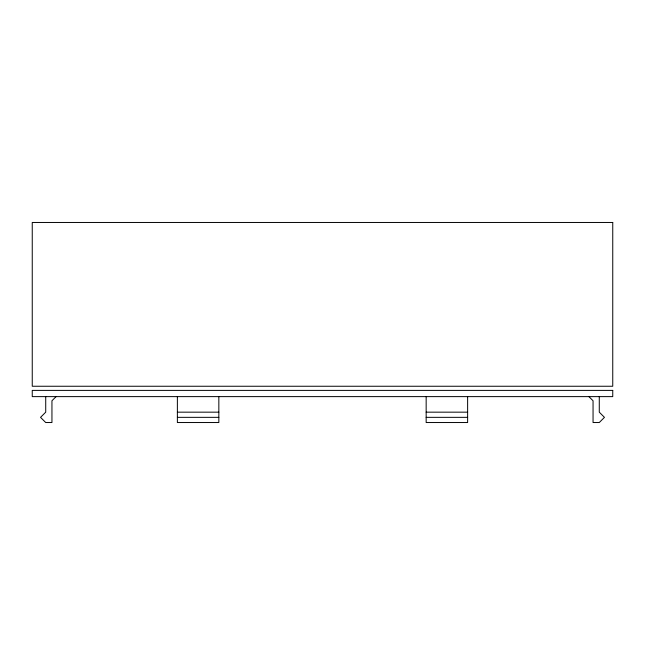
<?xml version="1.0" encoding="UTF-8"?>
<svg xmlns="http://www.w3.org/2000/svg" width="645" height="645" viewBox="0 0 645 645"><rect width="100%" height="100%" fill="white"/><g stroke="black" fill="none" stroke-linecap="round" stroke-linejoin="round"><path stroke-width="0.97" d="M56.091 396.619L51.947 400.763L51.947 422.531L45.722 422.531L40.546 417.347L45.722 412.163L45.722 396.619M177.375 412.163L218.84 412.163M426.16 412.163L467.625 412.163M177.375 417.347L218.84 417.347M426.16 417.347L467.625 417.347M588.909 396.619L593.053 400.763L593.053 422.531L599.278 422.531L604.454 417.347L599.278 412.163L599.278 396.619M467.625 396.619L467.625 422.531L426.16 422.531L426.16 396.619M218.84 396.619L218.84 422.531L177.375 422.531L177.375 396.619M612.75 222.469L32.25 222.469L32.25 386.25L612.75 386.25L612.75 222.469M612.75 390.394L32.25 390.394L32.25 396.619L612.75 396.619L612.75 390.394"/></g></svg>
